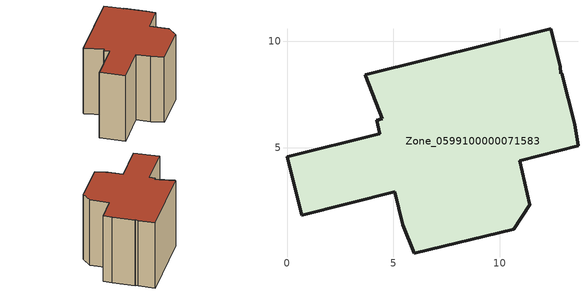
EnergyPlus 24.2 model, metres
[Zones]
Zone_0599100000071583
 floor ground (C_G): 11.4,2.32 10.65,1.16 5.97,0.05 5.44,1.37 5.07,2.93 0.69,1.83 0,4.56 4.36,5.66 4.2,6.29 4.48,6.36 3.69,8.35 3.67,8.41 12.39,10.57 12.83,8.83 12.84,8.47 12.91,8.49 13.51,6.1 13.66,5.08 10.93,4.39 z0
 wall outside (C_F): 0.69,1.83 5.07,2.93 5.44,1.37 5.97,0.05 10.65,1.16 11.4,2.32 10.93,4.39 13.66,5.08 13.51,6.1 12.91,8.49 12.84,8.47 12.83,8.83 12.39,10.57 3.67,8.41 3.69,8.35 4.48,6.36 4.2,6.29 4.36,5.66 0,4.56 0.69,1.83 z0:7.92
 roof outside (C_R): 5.44,1.37 5.97,0.05 10.65,1.16 11.4,2.32 10.93,4.39 13.66,5.08 13.51,6.1 12.91,8.49 12.84,8.47 12.83,8.83 12.39,10.57 3.67,8.41 3.69,8.35 4.48,6.36 4.2,6.29 4.36,5.66 0,4.56 0.69,1.83 5.07,2.93 z7.92
[BUILDING]
Pand.0599100000071583: North Axis=0; Terrain=City; Loads Convergence Tolerance Value=0.04; Temperature Convergence Tolerance Value=0.4; Solar Distribution=FullExterior; Maximum Number of Warmup Days=25; Minimum Number of Warmup Days=1
[Site:Location]
Rotterdam.The.Hague.AP_ZH_NLD Design_Conditions: Latitude=51.96; Longitude=4.45; Time Zone=1; Elevation=-4.5
[SITE:GROUNDTEMPERATURE:BUILDINGSURFACE]
18, 18, 18, 18, 18, 18, 18, 18, 18, 18, 18, 18
[MATERIAL] Thermal Absorptance=0.9; Solar Absorptance=0.7; Visible Absorptance=0.7
Name | Roughness | Thickness | Conductivity | Density | Specific Heat
G.TC.1975-1991 | MediumSmooth | 0.15 | 0.288461 | 540 | 1210
F.TC.1975-1991 | Rough | 0.3 | 0.230769 | 1920 | 840
R.TC.1975-1991 | MediumRough | 0.2 | 0.153846 | 1500 | 1000
[CONSTRUCTION]
C_G: G.TC.1975-1991
C_F: F.TC.1975-1991
C_R: R.TC.1975-1991
[ZONE]
Zone_0599100000071583: Type=1; Multiplier=1; Ceiling Height=Autocalculate; Volume=Autocalculate; Floor Area=autocalculate; Part of Total Floor Area=Yes
[ZONEINFILTRATION:DESIGNFLOWRATE]
Infil_Zone_0599100000071583: Zone or ZoneList or Space or SpaceList=Zone_0599100000071583; Schedule=AlwaysOn; Design Flow Rate Calculation Method=Flow/Area; Flow Rate per Floor Area=0.003; Constant Term Coefficient=1; Temperature Term Coefficient=0; Velocity Term Coefficient=0; Velocity Squared Term Coefficient=0
[HVACTEMPLATE:ZONE:IDEALLOADSAIRSYSTEM]
Zone_0599100000071583: Maximum Heating Supply Air Temperature=50; Minimum Cooling Supply Air Temperature=13; Maximum Heating Supply Air Humidity Ratio=0.0156; Minimum Cooling Supply Air Humidity Ratio=0.0077; Heating Limit=NoLimit; Cooling Limit=NoLimit; Dehumidification Control Type=ConstantSensibleHeatRatio; Cooling Sensible Heat Ratio=0.7; Dehumidification Setpoint=60; Humidification Control Type=None; Humidification Setpoint=30; Outdoor Air Method=None; Outdoor Air Flow Rate per Person=0.00944; Outdoor Air Flow Rate per Zone Floor Area=0; Outdoor Air Flow Rate per Zone=0; Demand Controlled Ventilation Type=None; Outdoor Air Economizer Type=NoEconomizer; Heat Recovery Type=None; Sensible Heat Recovery Effectiveness=0.7; Latent Heat Recovery Effectiveness=0.65
[ZONECONTROL:THERMOSTAT]
ThermostatControl_Zone_0599100000071583: Zone or ZoneList=Zone_0599100000071583; Control Type Schedule=DualSetpointControlType; Control 1=Thermostat_Zone_0599100000071583; Temperature Difference Between Cutout And Setpoint=0
[THERMOSTATSETPOINT:DUALSETPOINT]
Thermostat_Zone_0599100000071583: Heating Setpoint Temperature Schedule=HeatingSetpoint_Zone_0599100000071583; Cooling Setpoint Temperature Schedule=CoolingSetpoint_Zone_0599100000071583
[SCHEDULE:COMPACT]
HeatingSetpoint_Zone_0599100000071583: Through: 12/31, For: AllDays, Until: 24:00, 21
CoolingSetpoint_Zone_0599100000071583: Through: 12/31, For: AllDays, Until: 24:00, 24
DualSetpointControlType: Through: 12/31, For: AllDays, Until: 24:00, 4
AlwaysOn: Through: 12/31, For: AllDays, Until: 24:00, 1
